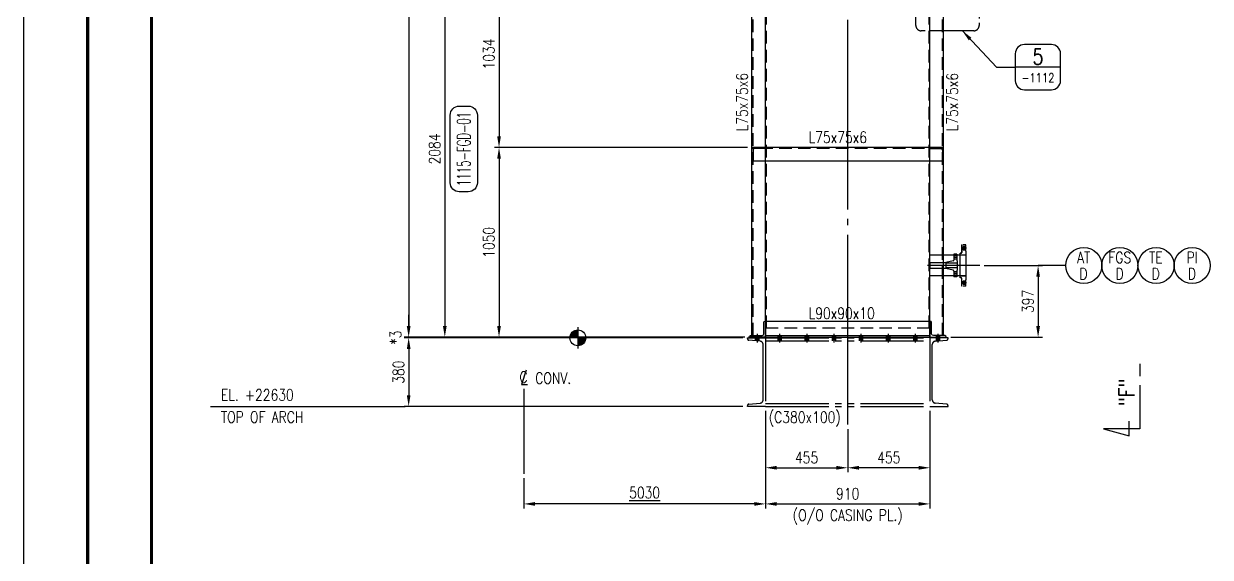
# Model space of a CAD drawing. Header units: millimetres. Extents: x 0 to 134087, y -49114 to 20834.
# Drawn here: x 113062 to 119628, y -41289 to -38337 of the extents above; entities that cross this region are included whole.
import ezdxf
from ezdxf.enums import TextEntityAlignment as Align

# ---------------------------------------------------------------- set-up
doc = ezdxf.new("R2010")
doc.units = ezdxf.units.MM
doc.header["$LTSCALE"] = 35
for name, pattern in [('JNK-CENTER', [34, 30, -1.5, 1, -1.5]), ('JNK-HIDDEN', [3, 2, -1]), ('JNK-PHANTOM', [15, 10, -1, 1, -1, 1, -1]), ('PH2', [15, 10, -1, 1, -1, 1, -1])]:
    doc.linetypes.add(name, pattern=pattern)
for name, color, linetype in [('CEN-R', 1, 'JNK-CENTER'), ('CON-C', 4, 'Continuous'), ('CON-G', 3, 'Continuous'), ('CON-Y', 2, 'Continuous'), ('det', 2, 'PH2'), ('Dim-W', 7, 'Continuous'), ('HID-Y', 2, 'JNK-HIDDEN'), ('PHA-M', 6, 'JNK-PHANTOM'), ('STL-OBJT', 7, 'Continuous'), ('TITLE', 7, 'Continuous'), ('TXT-Y', 2, 'Continuous'), ('TXTD-Y', 2, 'Continuous'), ('TXTN-G', 3, 'Continuous'), ('TXTT-C', 4, 'Continuous')]:
    doc.layers.add(name, color=color, linetype=linetype)
doc.styles.add('SIMPLEX', font='simplex.shx', dxfattribs={"width": 0.8})
doc.dimstyles.new('DIM25', dxfattribs={"dimscale": 25, "dimtxt": 2.5, "dimasz": 2.5, "dimexe": 1, "dimexo": 1, "dimgap": 1, "dimtad": 1, "dimdec": 1, "dimdsep": 46, "dimtxsty": 'SIMPLEX', "dimcen": 0, "dimclrt": 2, "dimazin": 2, "dimtfac": 1, "dimtdec": 1, "dimtix": 1, "dimtmove": 2, "dimatfit": 0, "dimfxl": 0.18, "dimtolj": 1, "dimtzin": 0, "dimarcsym": 0})

# ---------------------------------------------------------------- blocks, each defined once
blk = doc.blocks.new('TITLE')
at = {"color": 7}
blk.add_line((0, 0), (0, 594.85), dxfattribs=at)
at = {"color": 7, "const_width": 0.707}
for points in [[(28.29, 17.68), (28.29, 577.52)], [(14.15, 577.17), (14.15, 17.68)]]:
    blk.add_lwpolyline(points, dxfattribs=at)
blk = doc.blocks.new("4'' O2")
at = {"layer": 'CEN-R'}
blk.add_line((275.61, 0), (0, 0), dxfattribs=at)
at = {"layer": 'CON-Y'}
for p, q in [((167, -67.45), (167, 67.45)), ((171.5, 67.45), (167, 67.45)), ((176, 71.15), (176, 114.5)), ((176, 114.5), (176, 71.95)), ((200, -78.6), (200, 78.6)), ((200, -78.6), (200, 78.6)), ((200, 57.15), (0, 57.15)), ((200, 58.05), (167, 58.05)), ((200, -57.15), (0, -57.15)), ((200, -58.05), (167, -58.05)), ((171.5, -67.45), (167, -67.45)), ((176, -114.5), (176, -71.95)), ((200, -78.6), (198.4, -78.6)), ((198.4, -114.5), (198.4, -78.6))]:
    blk.add_line(p, q, dxfattribs=at)
for centre, start, end in [((171.5, 71.95), 270, 0), ((171.5, -71.95), 0, 90)]:
    blk.add_arc(centre, 4.5, start, end, dxfattribs=at)
at = {"layer": 'HID-Y', "ltscale": 0.2}
for p, q in [((203, 95.25), (173, 95.25)), ((198.4, 114.5), (176, 114.5)), ((198.4, 104.75), (176, 104.75)), ((198.4, 85.75), (176, 85.75)), ((198.4, 78.6), (198.4, 114.5)), ((200, 78.6), (198.4, 78.6)), ((203, -95.25), (173, -95.25)), ((198.4, -85.75), (176, -85.75)), ((198.4, -104.75), (176, -104.75)), ((198.4, -114.5), (176, -114.5))]:
    blk.add_line(p, q, dxfattribs=at)
for points in [[(198.4, 85.75), (198.4, 104.75), (176, 85.75), (176, 104.75)], [(198.4, -104.75), (198.4, -85.75), (176, -104.75), (176, -85.75)]]:
    blk.add_solid(points, dxfattribs=at)
blk = doc.blocks.new('N-FLG SIDE 1.00 300 WNRF')
at = {"layer": 'CEN-R'}
for p, q in [((-44.5, 2), (-44.5, -19.5)), ((0, 21.8), (0, -163.5)), ((44.5, 2), (44.5, -19.5))]:
    blk.add_line(p, q, dxfattribs=at)
at = {"layer": 'CON-Y'}
for p, q in [((-25.4, 0), (-25.4, -1.6)), ((-25.4, 0), (25.4, 0)), ((-13.3, 0), (-13.3, -61.9)), ((13.3, 0), (13.3, -61.9)), ((25.4, 0), (25.4, -1.6)), ((-62, -1.6), (-62, -17.5)), ((-62, -1.6), (-25.4, -1.6)), ((-62, -17.5), (-30.5, -17.5)), ((-54, -1.6), (-54, -17.5)), ((-34.9, -1.6), (-34.9, -17.5)), ((-26.1, -21), (-16.8, -61.9)), ((-16.8, -61.9), (16.8, -61.9)), ((26.1, -21), (16.8, -61.9)), ((25.4, -1.6), (62, -1.6)), ((30.5, -17.5), (62, -17.5)), ((35, -1.6), (35, -17.5)), ((54, -1.6), (54, -17.5)), ((62, -1.6), (62, -17.5)), ((-16.7, -150), (16.7, -150))]:
    blk.add_line(p, q, dxfattribs=at)
blk.add_lwpolyline([(-16.7, -150), (-16.7, -61.9), (16.7, -61.9), (16.7, -150)], dxfattribs=at)
for centre, start, end in [((-30.5, -22), 12.87675, 90), ((30.5, -22), 90, 167.12325)]:
    blk.add_arc(centre, 4.5, start, end, dxfattribs=at)
blk = doc.blocks.new('A$C3C2347C1')
at = {"layer": 'CON-G'}
blk.add_blockref('N-FLG SIDE 1.00 300 WNRF', (0, 150), dxfattribs=at)
blk = doc.blocks.new('*D3201')
at = {"layer": 'DEFPOINTS', "color": 0, "transparency": 16777216}
for p in [(117166.7, -40455), (118076.7, -40455), (118076.7, -40994.3)]:
    blk.add_point(p, dxfattribs=at)
at = {"layer": 'Dim-W', "color": 0, "lineweight": -2, "transparency": 16777216}
for p, q in [((117166.7, -40480), (117166.7, -41019.3)), ((118076.7, -40480), (118076.7, -41019.3)), ((117229.2, -40994.3), (118014.2, -40994.3))]:
    blk.add_line(p, q, dxfattribs=at)
at = {"layer": 'Dim-W', "color": 0, "transparency": 16777216}
for points in [[(117229.2, -40983.9), (117229.2, -41004.7), (117166.7, -40994.3)], [(118014.2, -40983.9), (118014.2, -41004.7), (118076.7, -40994.3)]]:
    blk.add_solid(points, dxfattribs=at)
at = {"layer": 'Dim-W', "color": 2, "transparency": 16777216, "char_height": 62.5, "attachment_point": 5, "style": 'SIMPLEX'}
for s, insert in [('\\A1;910', (117621.7, -40938)), ('\\A1;(O/O CASING PL.)', (117621.7, -41066.9))]:
    blk.add_mtext(s, dxfattribs=dict(at, insert=insert))
blk = doc.blocks.new('det-tag')
at = {"layer": 'CON-Y'}
blk.add_line((5, 0), (-5, 0), dxfattribs=at)
blk.add_lwpolyline([(-3, -5), (3, -5, 0.414214), (5, -3), (5, 3, 0.414214), (3, 5), (-3, 5, 0.414214), (-5, 3), (-5, -3, 0.414214)], format="xyb", close=True, dxfattribs=at)
at = {"layer": 'CON-G', "style": 'SIMPLEX', "width": 0.8}
blk.add_attdef('TAG', text='', height=3.5, dxfattribs=at).set_placement((0.02, 0.58), align=Align.CENTER)
at = {"layer": 'CON-Y', "style": 'SIMPLEX', "width": 0.8}
blk.add_attdef('-8888', text='', height=2, dxfattribs=at).set_placement((0, -3.34), align=Align.CENTER)
blk = doc.blocks.new('*D3126')
at = {"layer": 'DEFPOINTS', "color": 0, "transparency": 16777216}
for p in [(117166.7, -40455.2), (117621.7, -40555.2), (117621.7, -40794.3)]:
    blk.add_point(p, dxfattribs=at)
at = {"layer": 'Dim-W', "color": 0, "lineweight": -2, "transparency": 16777216}
for p, q in [((117166.7, -40480.2), (117166.7, -40819.3)), ((117621.7, -40580.2), (117621.7, -40819.3)), ((117229.2, -40794.3), (117559.2, -40794.3))]:
    blk.add_line(p, q, dxfattribs=at)
at = {"layer": 'Dim-W', "color": 0, "transparency": 16777216}
for points in [[(117229.2, -40783.9), (117229.2, -40804.7), (117166.7, -40794.3)], [(117559.2, -40783.9), (117559.2, -40804.7), (117621.7, -40794.3)]]:
    blk.add_solid(points, dxfattribs=at)
at = {"layer": 'Dim-W', "color": 2, "transparency": 16777216, "insert": (117394.2, -40738), "char_height": 62.5, "attachment_point": 5, "style": 'SIMPLEX', "bg_fill": 3, "box_fill_scale": 1.1, "bg_fill_color": 256, "bg_fill_true_color": 13158600, "bg_fill_transparency": 0}
blk.add_mtext('\\A1;455', dxfattribs=at)
blk = doc.blocks.new('*D3127')
at = {"layer": 'DEFPOINTS', "color": 0, "transparency": 16777216}
for p in [(118076.7, -40455.2), (117621.7, -40555.2), (117621.7, -40794.3)]:
    blk.add_point(p, dxfattribs=at)
at = {"layer": 'Dim-W', "color": 0, "lineweight": -2, "transparency": 16777216}
for p, q in [((118076.7, -40480.2), (118076.7, -40819.3)), ((117621.7, -40580.2), (117621.7, -40819.3)), ((118014.2, -40794.3), (117684.2, -40794.3))]:
    blk.add_line(p, q, dxfattribs=at)
at = {"layer": 'Dim-W', "color": 0, "transparency": 16777216}
for points in [[(117684.2, -40783.9), (117684.2, -40804.7), (117621.7, -40794.3)], [(118014.2, -40783.9), (118014.2, -40804.7), (118076.7, -40794.3)]]:
    blk.add_solid(points, dxfattribs=at)
at = {"layer": 'Dim-W', "color": 2, "transparency": 16777216, "insert": (117849.2, -40738), "char_height": 62.5, "attachment_point": 5, "style": 'SIMPLEX', "bg_fill": 3, "box_fill_scale": 1.1, "bg_fill_color": 256, "bg_fill_true_color": 13158600, "bg_fill_transparency": 0}
blk.add_mtext('\\A1;455', dxfattribs=at)
blk = doc.blocks.new('SECMARK2')
at = {"layer": 'TXTT-C'}
blk.add_line((0, 0), (-2.72, 0), dxfattribs=at)
blk.add_lwpolyline([(-4.67, 0), (-14.32, 0), (-14.32, 8.05), (-15.93, 2.38), (-12.63, 2.38)], dxfattribs=at)
at = {"layer": 'TXTT-C', "style": 'SIMPLEX', "width": 1.17}
blk.add_attdef('TAG', text='', height=3.5, dxfattribs=at).set_placement((-7.82, 1.36), align=Align.CENTER)
blk = doc.blocks.new('FS-MARK')
h = blk.add_hatch(color=256)
edge = h.paths.add_edge_path()
edge.add_arc((0, 0), 1.75, 90, 180)
edge.add_line((-1.75, 0), (0, 0))
edge.add_line((0, 0), (0, 1.75))
h = blk.add_hatch(color=256)
edge = h.paths.add_edge_path()
edge.add_line((0, 0), (0, -1.75))
edge.add_arc((0, 0), 1.75, 270, 360)
edge.add_line((1.75, 0), (0, 0))
for p, q in [((2.33, 0), (-2.33, 0)), ((0, 2.33), (0, -2.33))]:
    blk.add_line(p, q)
blk.add_circle((0, 0), 1.75)
at = {"layer": 'CON-Y', "style": 'SIMPLEX', "width": 0.8}
blk.add_attdef('F.S.', (3.19, 1), '', height=2.5, dxfattribs=at)
blk = doc.blocks.new('inst-tag')
at = {"layer": 'CON-Y'}
blk.add_circle((0, 0), 4, dxfattribs=at)
at = {"layer": 'CON-Y', "style": 'SIMPLEX', "width": 0.8}
for tag, p in [("Q'TY", (1.74, 3.92)), ('LOCATION', (1.74, -5.56))]:
    blk.add_attdef(tag, p, '', height=1.5, dxfattribs=at)
blk.add_attdef('TAG', text='', height=2.5, dxfattribs=at).set_placement((-0.02, 0.52), align=Align.CENTER)
blk.add_attdef('0000', text='', height=2.5, dxfattribs=at).set_placement((-0.06, -3.82), align=Align.BOTTOM_CENTER)
blk = doc.blocks.new('*D3132')
at = {"layer": 'DEFPOINTS', "color": 0, "transparency": 16777216}
for p in [(116181.7, -36158.2), (115192.4, -40072.2), (117076.7, -40072.2)]:
    blk.add_point(p, dxfattribs=at)
at = {"layer": 'Dim-W', "color": 0, "lineweight": -2, "transparency": 16777216}
for p, q in [((116156.7, -36158.2), (115167.4, -36158.2)), ((115192.4, -36220.7), (115192.4, -40009.7)), ((117051.7, -40072.2), (115167.4, -40072.2))]:
    blk.add_line(p, q, dxfattribs=at)
at = {"layer": 'Dim-W', "color": 0, "transparency": 16777216}
for points in [[(115182, -36220.7), (115202.8, -36220.7), (115192.4, -36158.2)], [(115182, -40009.7), (115202.8, -40009.7), (115192.4, -40072.2)]]:
    blk.add_solid(points, dxfattribs=at)
at = {"layer": 'Dim-W', "color": 2, "transparency": 16777216, "insert": (115136.2, -38117.7), "char_height": 62.5, "attachment_point": 5, "rotation": 90, "style": 'SIMPLEX', "bg_fill": 3, "box_fill_scale": 1.1, "bg_fill_color": 256, "bg_fill_true_color": 13158600, "bg_fill_transparency": 0}
blk.add_mtext('\\A1;3914', dxfattribs=at)
blk = doc.blocks.new('*D3133')
at = {"layer": 'DEFPOINTS', "color": 0, "transparency": 16777216}
for p in [(117066.7, -40075.2), (115192.4, -40455.2), (117066.7, -40455.2)]:
    blk.add_point(p, dxfattribs=at)
at = {"layer": 'Dim-W', "color": 0, "lineweight": -2, "transparency": 16777216}
for p, q in [((117041.7, -40075.2), (115167.4, -40075.2)), ((115192.4, -40137.7), (115192.4, -40392.7)), ((117041.7, -40455.2), (115167.4, -40455.2))]:
    blk.add_line(p, q, dxfattribs=at)
at = {"layer": 'Dim-W', "color": 0, "transparency": 16777216}
for points in [[(115182, -40137.7), (115202.8, -40137.7), (115192.4, -40075.2)], [(115182, -40392.7), (115202.8, -40392.7), (115192.4, -40455.2)]]:
    blk.add_solid(points, dxfattribs=at)
at = {"layer": 'Dim-W', "color": 2, "transparency": 16777216, "insert": (115136.2, -40265.2), "char_height": 62.5, "attachment_point": 5, "rotation": 90, "style": 'SIMPLEX', "bg_fill": 3, "box_fill_scale": 1.1, "bg_fill_color": 256, "bg_fill_true_color": 13158600, "bg_fill_transparency": 0}
blk.add_mtext('\\A1;380', dxfattribs=at)
blk = doc.blocks.new('DUCT-TAG')
at = {"layer": 'CON-G'}
blk.add_lwpolyline([(-9.49, -1), (-9.49, 1, -0.414214), (-7.49, 3), (7.49, 3, -0.414214), (9.49, 1), (9.49, -1, -0.414214), (7.49, -3), (-7.49, -3, -0.414214)], format="xyb", close=True, dxfattribs=at)
at = {"layer": 'CON-G', "style": 'SIMPLEX', "width": 1.246304}
blk.add_attdef('NAME', text='', height=3, dxfattribs=at).set_placement((-8.19, -1.5), (8.19, -1.5), align=Align.FIT)
at = {"layer": 'CON-Y', "style": 'SIMPLEX'}
blk.add_attdef('ELEVATION', text='', height=2, dxfattribs=at).set_placement((0, -6.02), align=Align.CENTER)
blk = doc.blocks.new('*D3134')
at = {"layer": 'DEFPOINTS', "color": 0, "transparency": 16777216}
for p in [(118352.3, -39675.2), (118166.7, -40072.2), (118675.2, -40072.2)]:
    blk.add_point(p, dxfattribs=at)
at = {"layer": 'Dim-W', "color": 0, "lineweight": -2, "transparency": 16777216}
for p, q in [((118377.3, -39675.2), (118700.2, -39675.2)), ((118675.2, -39737.7), (118675.2, -40009.7)), ((118191.7, -40072.2), (118700.2, -40072.2))]:
    blk.add_line(p, q, dxfattribs=at)
at = {"layer": 'Dim-W', "color": 0, "transparency": 16777216}
for points in [[(118664.8, -39737.7), (118685.6, -39737.7), (118675.2, -39675.2)], [(118664.8, -40009.7), (118685.6, -40009.7), (118675.2, -40072.2)]]:
    blk.add_solid(points, dxfattribs=at)
at = {"layer": 'Dim-W', "color": 2, "transparency": 16777216, "insert": (118619, -39873.7), "char_height": 62.5, "attachment_point": 5, "rotation": 90, "style": 'SIMPLEX', "bg_fill": 3, "box_fill_scale": 1.1, "bg_fill_color": 256, "bg_fill_true_color": 13158600, "bg_fill_transparency": 0}
blk.add_mtext('\\A1;397', dxfattribs=at)
blk = doc.blocks.new('*D3135')
at = {"layer": 'DEFPOINTS', "color": 0, "transparency": 16777216}
for p in [(115192.4, -40072.2), (115192.4, -40075.2), (115192.4, -40075.2)]:
    blk.add_point(p, dxfattribs=at)
at = {"layer": 'Dim-W', "color": 0, "lineweight": -2, "transparency": 16777216}
for p, q in [((115192.4, -40009.7), (115192.4, -39947.2)), ((115192.4, -40072.2), (115192.4, -40075.2)), ((115192.4, -40137.7), (115192.4, -40200.2))]:
    blk.add_line(p, q, dxfattribs=at)
at = {"layer": 'Dim-W', "color": 2, "transparency": 16777216, "insert": (115120.3, -40073.7), "char_height": 62.5, "attachment_point": 5, "rotation": 90, "style": 'SIMPLEX', "bg_fill": 3, "box_fill_scale": 1.1, "bg_fill_color": 256, "bg_fill_true_color": 13158600, "bg_fill_transparency": 0}
blk.add_mtext('\\A1;*3', dxfattribs=at)
at = {"layer": 'Dim-W', "color": 0, "transparency": 16777216}
for points in [[(115182, -40009.7), (115202.8, -40009.7), (115192.4, -40072.2)], [(115182, -40137.7), (115202.8, -40137.7), (115192.4, -40075.2)]]:
    blk.add_solid(points, dxfattribs=at)
blk = doc.blocks.new('*D3145')
at = {"layer": 'DEFPOINTS', "color": 0, "transparency": 16777216}
for p in [(117091.7, -37988.2), (115392.4, -40072.2), (117076.7, -40072.2)]:
    blk.add_point(p, dxfattribs=at)
at = {"layer": 'Dim-W', "color": 0, "lineweight": -2, "transparency": 16777216}
for p, q in [((117066.7, -37988.2), (115367.4, -37988.2)), ((115392.4, -38050.7), (115392.4, -40009.7)), ((117051.7, -40072.2), (115367.4, -40072.2))]:
    blk.add_line(p, q, dxfattribs=at)
at = {"layer": 'Dim-W', "color": 0, "transparency": 16777216}
for points in [[(115382, -38050.7), (115402.8, -38050.7), (115392.4, -37988.2)], [(115382, -40009.7), (115402.8, -40009.7), (115392.4, -40072.2)]]:
    blk.add_solid(points, dxfattribs=at)
at = {"layer": 'Dim-W', "color": 2, "transparency": 16777216, "insert": (115336.2, -39030.2), "char_height": 62.5, "attachment_point": 5, "rotation": 90, "style": 'SIMPLEX', "bg_fill": 3, "box_fill_scale": 1.1, "bg_fill_color": 256, "bg_fill_true_color": 13158600, "bg_fill_transparency": 0}
blk.add_mtext('\\A1;2084', dxfattribs=at)
blk = doc.blocks.new('*D3146')
at = {"layer": 'DEFPOINTS', "color": 0, "transparency": 16777216}
for p in [(117091.7, -37988.2), (115692.4, -39022.2), (117091.7, -39022.2)]:
    blk.add_point(p, dxfattribs=at)
at = {"layer": 'Dim-W', "color": 0, "lineweight": -2, "transparency": 16777216}
for p, q in [((117066.7, -37988.2), (115667.4, -37988.2)), ((115692.4, -38050.7), (115692.4, -38959.7)), ((117066.7, -39022.2), (115667.4, -39022.2))]:
    blk.add_line(p, q, dxfattribs=at)
at = {"layer": 'Dim-W', "color": 0, "transparency": 16777216}
for points in [[(115682, -38050.7), (115702.8, -38050.7), (115692.4, -37988.2)], [(115682, -38959.7), (115702.8, -38959.7), (115692.4, -39022.2)]]:
    blk.add_solid(points, dxfattribs=at)
at = {"layer": 'Dim-W', "color": 2, "transparency": 16777216, "insert": (115636.2, -38505.2), "char_height": 62.5, "attachment_point": 5, "rotation": 90, "style": 'SIMPLEX', "bg_fill": 3, "box_fill_scale": 1.1, "bg_fill_color": 256, "bg_fill_true_color": 13158600, "bg_fill_transparency": 0}
blk.add_mtext('\\A1;1034', dxfattribs=at)
blk = doc.blocks.new('*D3149')
at = {"layer": 'DEFPOINTS', "color": 0, "transparency": 16777216}
for p in [(117091.7, -39022.2), (115692.4, -40072.2), (117076.7, -40072.2)]:
    blk.add_point(p, dxfattribs=at)
at = {"layer": 'Dim-W', "color": 0, "lineweight": -2, "transparency": 16777216}
for p, q in [((117066.7, -39022.2), (115667.4, -39022.2)), ((115692.4, -39084.7), (115692.4, -40009.7)), ((117051.7, -40072.2), (115667.4, -40072.2))]:
    blk.add_line(p, q, dxfattribs=at)
at = {"layer": 'Dim-W', "color": 0, "transparency": 16777216}
for points in [[(115682, -39084.7), (115702.8, -39084.7), (115692.4, -39022.2)], [(115682, -40009.7), (115702.8, -40009.7), (115692.4, -40072.2)]]:
    blk.add_solid(points, dxfattribs=at)
at = {"layer": 'Dim-W', "color": 2, "transparency": 16777216, "insert": (115636.2, -39547.2), "char_height": 62.5, "attachment_point": 5, "rotation": 90, "style": 'SIMPLEX', "bg_fill": 3, "box_fill_scale": 1.1, "bg_fill_color": 256, "bg_fill_true_color": 13158600, "bg_fill_transparency": 0}
blk.add_mtext('\\A1;1050', dxfattribs=at)
blk = doc.blocks.new('cl-mark')
at = {"layer": 'CON-Y'}
blk.add_lwpolyline([(0.51, 1.61), (-0.51, -1.62), (0.79, -1.62)], dxfattribs=at)
at = {"layer": 'CON-Y', "style": 'SIMPLEX', "width": 0.8}
blk.add_text('C', height=2.5, dxfattribs=at).set_placement((-0.05, 0.02), align=Align.MIDDLE)
blk = doc.blocks.new('*D3153')
at = {"layer": 'DEFPOINTS', "color": 0, "transparency": 16777216}
for p in [(117166.7, -40455.2), (115829.3, -40827.2), (115829.3, -40994.3)]:
    blk.add_point(p, dxfattribs=at)
at = {"layer": 'Dim-W', "color": 0, "lineweight": -2, "transparency": 16777216}
for p, q in [((117166.7, -40480.2), (117166.7, -41019.3)), ((115829.3, -40852.2), (115829.3, -41019.3)), ((117104.2, -40994.3), (115891.8, -40994.3))]:
    blk.add_line(p, q, dxfattribs=at)
at = {"layer": 'Dim-W', "color": 0, "transparency": 16777216}
for points in [[(115891.8, -40983.9), (115891.8, -41004.7), (115829.3, -40994.3)], [(117104.2, -40983.9), (117104.2, -41004.7), (117166.7, -40994.3)]]:
    blk.add_solid(points, dxfattribs=at)
at = {"layer": 'Dim-W', "color": 2, "transparency": 16777216, "insert": (116498, -40931.8), "char_height": 62.5, "attachment_point": 5, "style": 'SIMPLEX', "bg_fill": 3, "box_fill_scale": 1.1, "bg_fill_color": 256, "bg_fill_true_color": 13158600, "bg_fill_transparency": 0}
blk.add_mtext('\\A1;{\\L5030}', dxfattribs=at)

msp = doc.modelspace()

# ---------------------------------------------------------------- hatches: boundary and pattern name
at = {"layer": 'Dim-W'}
h = msp.add_hatch(color=256, dxfattribs=at)
h.paths.add_polyline_path([(117121.6578, -40063.2481), (117112.1578, -40063.2481), (117112.1578, -40072.2481), (117121.6578, -40072.2481)])
h.paths.add_polyline_path([(117131.1578, -40063.2481), (117121.6578, -40063.2481), (117121.6578, -40072.2481), (117131.1578, -40072.2481)])
h.paths.add_polyline_path([(117121.6578, -40075.2481), (117112.1578, -40075.2481), (117112.1578, -40091.9231), (117121.6578, -40092.7543)])
h.paths.add_polyline_path([(117131.1578, -40075.2481), (117121.6578, -40075.2481), (117121.6578, -40092.7543), (117131.1578, -40093.5854)])
h = msp.add_hatch(color=256, dxfattribs=at)
h.paths.add_polyline_path([(117246.6578, -40063.2481), (117237.1578, -40063.2481), (117237.1578, -40072.2481), (117246.6578, -40072.2481)])
h.paths.add_polyline_path([(117256.1578, -40063.2481), (117246.6578, -40063.2481), (117246.6578, -40072.2481), (117256.1578, -40072.2481)])
h.paths.add_polyline_path([(117246.6578, -40075.2481), (117237.1578, -40075.2481), (117237.1578, -40091.7481), (117246.6578, -40091.7481)])
h.paths.add_polyline_path([(117256.1578, -40075.2481), (117246.6578, -40075.2481), (117246.6578, -40091.7481), (117256.1578, -40091.7481)])
h = msp.add_hatch(color=256, dxfattribs=at)
h.paths.add_polyline_path([(117396.6578, -40063.2481), (117387.1578, -40063.2481), (117387.1578, -40072.2481), (117396.6578, -40072.2481)])
h.paths.add_polyline_path([(117406.1578, -40063.2481), (117396.6578, -40063.2481), (117396.6578, -40072.2481), (117406.1578, -40072.2481)])
h.paths.add_polyline_path([(117396.6578, -40075.2481), (117387.1578, -40075.2481), (117387.1578, -40091.7481), (117396.6578, -40091.7481)])
h.paths.add_polyline_path([(117406.1578, -40075.2481), (117396.6578, -40075.2481), (117396.6578, -40091.7481), (117406.1578, -40091.7481)])
h = msp.add_hatch(color=256, dxfattribs=at)
h.paths.add_polyline_path([(117546.6578, -40063.2481), (117537.1578, -40063.2481), (117537.1578, -40072.2481), (117546.6578, -40072.2481)])
h.paths.add_polyline_path([(117556.1578, -40063.2481), (117546.6578, -40063.2481), (117546.6578, -40072.2481), (117556.1578, -40072.2481)])
h.paths.add_polyline_path([(117546.6578, -40075.2481), (117537.1578, -40075.2481), (117537.1578, -40091.7481), (117546.6578, -40091.7481)])
h.paths.add_polyline_path([(117556.1578, -40075.2481), (117546.6578, -40075.2481), (117546.6578, -40091.7481), (117556.1578, -40091.7481)])
h = msp.add_hatch(color=256, dxfattribs=at)
h.paths.add_polyline_path([(117696.6578, -40063.2481), (117687.1578, -40063.2481), (117687.1578, -40072.2481), (117696.6578, -40072.2481)])
h.paths.add_polyline_path([(117706.1578, -40063.2481), (117696.6578, -40063.2481), (117696.6578, -40072.2481), (117706.1578, -40072.2481)])
h.paths.add_polyline_path([(117696.6578, -40075.2481), (117687.1578, -40075.2481), (117687.1578, -40091.7481), (117696.6578, -40091.7481)])
h.paths.add_polyline_path([(117706.1578, -40075.2481), (117696.6578, -40075.2481), (117696.6578, -40091.7481), (117706.1578, -40091.7481)])
h = msp.add_hatch(color=256, dxfattribs=at)
h.paths.add_polyline_path([(117846.6578, -40063.2481), (117837.1578, -40063.2481), (117837.1578, -40072.2481), (117846.6578, -40072.2481)])
h.paths.add_polyline_path([(117856.1578, -40063.2481), (117846.6578, -40063.2481), (117846.6578, -40072.2481), (117856.1578, -40072.2481)])
h.paths.add_polyline_path([(117846.6578, -40075.2481), (117837.1578, -40075.2481), (117837.1578, -40091.7481), (117846.6578, -40091.7481)])
h.paths.add_polyline_path([(117856.1578, -40075.2481), (117846.6578, -40075.2481), (117846.6578, -40091.7481), (117856.1578, -40091.7481)])
h = msp.add_hatch(color=256, dxfattribs=at)
h.paths.add_polyline_path([(117996.6578, -40063.2481), (117987.1578, -40063.2481), (117987.1578, -40072.2481), (117996.6578, -40072.2481)])
h.paths.add_polyline_path([(118006.1578, -40063.2481), (117996.6578, -40063.2481), (117996.6578, -40072.2481), (118006.1578, -40072.2481)])
h.paths.add_polyline_path([(117996.6578, -40075.2481), (117987.1578, -40075.2481), (117987.1578, -40091.7481), (117996.6578, -40091.7481)])
h.paths.add_polyline_path([(118006.1578, -40075.2481), (117996.6578, -40075.2481), (117996.6578, -40091.7481), (118006.1578, -40091.7481)])
h = msp.add_hatch(color=256, dxfattribs=at)
h.paths.add_polyline_path([(118121.6578, -40063.2481), (118131.1578, -40063.2481), (118131.1578, -40072.2481), (118121.6578, -40072.2481)])
h.paths.add_polyline_path([(118112.1578, -40063.2481), (118121.6578, -40063.2481), (118121.6578, -40072.2481), (118112.1578, -40072.2481)])
h.paths.add_polyline_path([(118121.6578, -40075.2481), (118131.1578, -40075.2481), (118131.1578, -40091.9231), (118121.6578, -40092.7543)])
h.paths.add_polyline_path([(118112.1578, -40075.2481), (118121.6578, -40075.2481), (118121.6578, -40092.7543), (118112.1578, -40093.5854)])

# ---------------------------------------------------------------- linework, layer by layer
at = {"layer": 'CEN-R'}
for p, q in [((117621.6578, -40555.2481), (117621.6578, -35899.2481)), ((117121.6578, -40101.2481), (117121.6578, -40053.2481)), ((117246.6578, -40101.7481), (117246.6578, -40053.2481)), ((117396.6578, -40101.7481), (117396.6578, -40053.2481)), ((117546.6578, -40101.7481), (117546.6578, -40053.2481)), ((117696.6578, -40101.7481), (117696.6578, -40053.2481)), ((117846.6578, -40101.7481), (117846.6578, -40053.2481)), ((117996.6578, -40101.7481), (117996.6578, -40053.2481)), ((118121.6578, -40101.2481), (118121.6578, -40053.2481))]:
    msp.add_line(p, q, dxfattribs=at)
at = {"layer": 'CON-G'}
for p, q in [((117166.6578, -39022.2481), (117166.6578, -38023.2481)), ((118076.6578, -39022.2481), (118076.6578, -38023.2481)), ((117091.6578, -40063.2481), (117091.6578, -38268.2481)), ((118151.6578, -40063.2481), (118151.6578, -38268.2481)), ((117166.6578, -40072.2481), (117166.6578, -39097.2481)), ((118076.6578, -40072.2481), (118076.6578, -39097.2481)), ((117166.6578, -39982.2481), (118076.6578, -39982.2481)), ((117166.6578, -40063.2481), (118076.6578, -40063.2481)), ((117166.6578, -40072.2481), (118076.6578, -40072.2481))]:
    msp.add_line(p, q, dxfattribs=at)
for points in [[(117166.6578, -40072.2481), (117076.6578, -40072.2481), (117076.6578, -40070.2481, -0.414213562), (117083.6578, -40063.2481), (117147.6578, -40063.2481, 0.414213562), (117157.6578, -40053.2481), (117157.6578, -39989.2481, -0.414213562), (117164.6578, -39982.2481), (117166.6578, -39982.2481)], [(118076.6578, -40072.2481), (118166.6578, -40072.2481), (118166.6578, -40070.2481, 0.414213562), (118159.6578, -40063.2481), (118095.6578, -40063.2481, -0.414213562), (118085.6578, -40053.2481), (118085.6578, -39989.2481, 0.414213562), (118078.6578, -39982.2481), (118076.6578, -39982.2481)]]:
    msp.add_lwpolyline(points, format="xyb", close=True, dxfattribs=at)
at = {"layer": 'det', "ltscale": 0.7}
msp.add_lwpolyline([(118028.7918, -37984.6802), (118319.2323, -37984.6802, -0.414213562), (118349.2323, -38014.6802), (118349.2323, -38346.5591, -0.414213562), (118319.2323, -38376.5591), (118028.7918, -38376.5591, -0.414213562), (117998.7918, -38346.5591), (117998.7918, -38014.6802, -0.414213562)], format="xyb", close=True, dxfattribs=at)
at = {"layer": 'Dim-W'}
msp.add_line((118827.764, -39675.2481), (118675.2332, -39675.2481), dxfattribs=at)
at = {"layer": 'HID-Y'}
for p, q in [((117097.6578, -40063.2481), (117097.6578, -37997.2481)), ((118145.6578, -40063.2481), (118145.6578, -37997.2481)), ((117171.6578, -40022.2481), (117171.6578, -38023.2481)), ((118071.6578, -40022.2481), (118071.6578, -38023.2481)), ((117166.6578, -39097.2481), (117166.6578, -39022.2481)), ((118076.6578, -39097.2481), (118076.6578, -39022.2481)), ((118076.6578, -40022.2481), (117166.6578, -40022.2481)), ((117112.1578, -40072.2481), (117112.1578, -40063.2481)), ((117112.1578, -40091.9231), (117112.1578, -40075.2481)), ((117131.1578, -40072.2481), (117131.1578, -40063.2481)), ((117131.1578, -40093.5854), (117131.1578, -40075.2481)), ((117237.1578, -40072.2481), (117237.1578, -40063.2481)), ((117237.1578, -40091.7481), (117237.1578, -40075.2481)), ((117256.1578, -40072.2481), (117256.1578, -40063.2481)), ((117256.1578, -40091.7481), (117256.1578, -40075.2481)), ((117387.1578, -40072.2481), (117387.1578, -40063.2481)), ((117387.1578, -40091.7481), (117387.1578, -40075.2481)), ((117406.1578, -40072.2481), (117406.1578, -40063.2481)), ((117406.1578, -40091.7481), (117406.1578, -40075.2481)), ((117537.1578, -40072.2481), (117537.1578, -40063.2481)), ((117537.1578, -40091.7481), (117537.1578, -40075.2481)), ((117556.1578, -40072.2481), (117556.1578, -40063.2481)), ((117556.1578, -40091.7481), (117556.1578, -40075.2481)), ((117687.1578, -40072.2481), (117687.1578, -40063.2481)), ((117687.1578, -40091.7481), (117687.1578, -40075.2481)), ((117706.1578, -40072.2481), (117706.1578, -40063.2481)), ((117706.1578, -40091.7481), (117706.1578, -40075.2481)), ((117837.1578, -40072.2481), (117837.1578, -40063.2481)), ((117837.1578, -40091.7481), (117837.1578, -40075.2481)), ((117856.1578, -40072.2481), (117856.1578, -40063.2481)), ((117856.1578, -40091.7481), (117856.1578, -40075.2481)), ((117987.1578, -40072.2481), (117987.1578, -40063.2481)), ((117987.1578, -40091.7481), (117987.1578, -40075.2481)), ((118006.1578, -40072.2481), (118006.1578, -40063.2481)), ((118006.1578, -40091.7481), (118006.1578, -40075.2481)), ((118112.1578, -40072.2481), (118112.1578, -40063.2481)), ((118112.1578, -40093.5854), (118112.1578, -40075.2481)), ((118131.1578, -40072.2481), (118131.1578, -40063.2481)), ((118131.1578, -40091.9231), (118131.1578, -40075.2481))]:
    msp.add_line(p, q, dxfattribs=at)
msp.add_lwpolyline([(118151.6578, -39022.2481), (118076.6578, -39022.2481), (118076.6578, -39024.2481, 0.414213562), (118080.6578, -39028.2481), (118137.1578, -39028.2481, -0.414213562), (118145.6578, -39036.7481), (118145.6578, -39093.2481, 0.414213562), (118149.6578, -39097.2481), (118151.6578, -39097.2481)], format="xyb", close=True, dxfattribs=at)
at = {"layer": 'PHA-M'}
for p, q in [((117166.6578, -40075.2481), (118076.6578, -40075.2481)), ((117166.6578, -40091.7481), (118076.6578, -40091.7481)), ((117166.6578, -40438.7481), (118076.6578, -40438.7481)), ((117166.6578, -40455.2481), (118076.6578, -40455.2481))]:
    msp.add_line(p, q, dxfattribs=at)
for points in [[(117166.6578, -40075.2481), (117166.6578, -40455.2481), (117066.6578, -40455.2481), (117066.6578, -40450.8009, -0.388878732), (117074.8733, -40441.8351), (117137.2266, -40436.3799, 0.388878732), (117153.6578, -40418.4484), (117153.6578, -40112.0479, 0.388878732), (117137.2266, -40094.1164), (117074.8733, -40088.6612, -0.388878732), (117066.6578, -40079.6954), (117066.6578, -40075.2481)], [(118076.6578, -40075.2481), (118076.6578, -40455.2481), (118176.6578, -40455.2481), (118176.6578, -40450.8009, 0.388878732), (118168.4422, -40441.8351), (118106.0889, -40436.3799, -0.388878732), (118089.6578, -40418.4484), (118089.6578, -40112.0479, -0.388878732), (118106.0889, -40094.1164), (118168.4422, -40088.6612, 0.388878732), (118176.6578, -40079.6954), (118176.6578, -40075.2481)]]:
    msp.add_lwpolyline(points, format="xyb", close=True, dxfattribs=at)
at = {"layer": 'STL-OBJT'}
msp.add_line((114096.7202, -40455.2481), (115172.4018, -40455.2481), dxfattribs=at)

# ---------------------------------------------------------------- block references
at = {"linetype": 'ByBlock', "xscale": 24.99999999749996, "yscale": 24.99999999749996, "zscale": 24.99999999749996}
msp.add_blockref('TITLE', (113062.4846, -48879.4503), dxfattribs=at)
at = {"layer": 'CON-G', "xscale": 25, "yscale": 25, "zscale": 25}
for p, values in [((118927.764, -39675.2481), {'TAG': 'AT', '0000': ' D '}), ((119127.764, -39675.2481), {'TAG': 'FGS', '0000': ' D '}), ((119327.764, -39675.2481), {'TAG': 'TE', '0000': ' D '}), ((119527.764, -39675.2481), {'TAG': 'PI', '0000': ' D '})]:
    msp.add_blockref('inst-tag', p, dxfattribs=at).add_auto_attribs(values)
at = {"layer": 'det', "ltscale": 0.7}
ref = msp.add_blockref('det-tag', (118674.1449, -38578.109), dxfattribs=dict(at, xscale=25, yscale=25, zscale=25))
ref.add_attrib('TAG', '5', dxfattribs={"layer": 'TXTN-G', "height": 87.5, "style": 'SIMPLEX', "width": 0.8}).set_placement((118674.7282, -38563.609), align=Align.CENTER)
ref.add_attrib('-8888', '-1112', dxfattribs={"layer": 'TXTD-Y', "height": 50, "style": 'SIMPLEX', "width": 0.8}).set_placement((118674.1449, -38661.609), align=Align.CENTER)
at = {"layer": 'Dim-W', "rotation": 270}
msp.add_blockref('A$C3C2347C1', (118076.6578, -39675.2481), dxfattribs=at)
at = {"layer": 'Dim-W'}
ref = msp.add_blockref('SECMARK2', (119238.6544, -40220.1142), dxfattribs=dict(at, xscale=25, yscale=25, zscale=25, rotation=90.00000000000001))
ref.add_attrib('TAG', '"F"', (119209.1544, -40452.014), dxfattribs={"layer": 'CON-C', "height": 87.5, "rotation": 90, "style": 'SIMPLEX', "width": 0.8})
at = {"layer": 'STL-OBJT', "xscale": 25, "yscale": 25, "zscale": 25}
msp.add_blockref('FS-MARK', (116128.7051, -40075.2481), dxfattribs=at)
at = {"layer": 'TITLE'}
msp.add_blockref("4'' O2", (118076.6578, -39675.2481), dxfattribs=at)

# ---------------------------------------------------------------- texts
at = {"layer": 'CON-Y', "style": 'SIMPLEX', "width": 0.8}
for p in [(117068.5629, -38933.0548), (118231.5929, -38933.0548)]:
    msp.add_text('L75x75x6', height=62.5, rotation=90, dxfattribs=at).set_placement(p)
for s, p in [('L75x75x6', (117404.8298, -38997.0304)), ('L90x90x10', (117405.4551, -39970.8676)), ('EL. +22630', (114153.6976, -40422.5964)), ('TOP OF ARCH', (114153.5752, -40544.9194)), ('(C380x100)', (117184.7288, -40545.6211))]:
    msp.add_text(s, height=62.5, dxfattribs=at).set_placement(p)

# ---------------------------------------------------------------- dimensions: what is measured, and where the dimension line sits
at = {"layer": 'Dim-W'}
dim = msp.add_linear_dim(base=(118076.6578, -40994.2964), p1=(117166.6578, -40455.0101), p2=(118076.6578, -40455.0101), text='<>\\X(O/O CASING PL.)', dimstyle='DIM25', dxfattribs=at)
dim.commit()
dim.dimension.update_dxf_attribs({"geometry": '*D3201', "text_midpoint": (117621.6578, -40994.2964)})

# ---------------------------------------------------------------- leaders
at = {"layer": 'STL-OBJT'}
msp.add_leader([(118255.9285, -38376.5591), (118445.8545, -38578.109), (118549.1449, -38578.109)], dimstyle='DIM25', dxfattribs=at)

# ---------------------------------------------------------------- next in the draw order: dimensions: what is measured, and where the dimension line sits
at = {"layer": 'Dim-W'}
dim = msp.add_linear_dim(base=(115192.4019, -40072.2481), p1=(116181.6578, -36158.2481), p2=(117076.6578, -40072.2481), angle=90, dimstyle='DIM25', override={"dimdec": 0, "dimadec": 1, "dimazin": 3, "dimtdec": 0, "dimtix": 0, "dimtmove": 0, "dimtfill": 1}, dxfattribs=at)
dim.commit()
dim.dimension.update_dxf_attribs({"geometry": '*D3132', "text_midpoint": (115192.4019, -38117.7481), "dimtype": 160})
dim = msp.add_linear_dim(base=(118675.2332, -40072.2481), p1=(118352.2683, -39675.2481), p2=(118166.6578, -40072.2481), angle=90, dimstyle='DIM25', override={"dimdec": 0, "dimtdec": 0, "dimtix": 0, "dimatfit": 2, "dimtfill": 1}, dxfattribs=at)
dim.commit()
dim.dimension.update_dxf_attribs({"geometry": '*D3134', "text_midpoint": (118618.9832, -39873.7481)})
dim = msp.add_linear_dim(base=(117621.6578, -40794.2964), p1=(117166.6578, -40455.2481), p2=(117621.6578, -40555.2481), dimstyle='DIM25', override={"dimdec": 0, "dimtdec": 0, "dimtix": 0, "dimatfit": 2, "dimtfill": 1}, dxfattribs=at)
dim.commit()
dim.dimension.update_dxf_attribs({"geometry": '*D3126', "text_midpoint": (117394.1578, -40738.0464)})

# ---------------------------------------------------------------- next in the draw order: linework, layer by layer
at = {"layer": 'CON-G'}
for p, q in [((118151.6578, -39022.2481), (117091.6578, -39022.2481)), ((118151.6578, -39097.2481), (117091.6578, -39097.2481))]:
    msp.add_line(p, q, dxfattribs=at)
at = {"layer": 'HID-Y'}
msp.add_line((118151.6578, -39028.2481), (117091.6578, -39028.2481), dxfattribs=at)
msp.add_lwpolyline([(117091.6578, -39022.2481), (117166.6578, -39022.2481), (117166.6578, -39024.2481, -0.414213562), (117162.6578, -39028.2481), (117106.1578, -39028.2481, 0.414213562), (117097.6578, -39036.7481), (117097.6578, -39093.2481, -0.414213562), (117093.6578, -39097.2481), (117091.6578, -39097.2481)], format="xyb", close=True, dxfattribs=at)

# ---------------------------------------------------------------- next in the draw order: block references
at = {"layer": 'STL-OBJT'}
ref = msp.add_blockref('DUCT-TAG', (115497.4019, -39030.2481), dxfattribs=dict(at, xscale=25, yscale=25, zscale=25, rotation=90))
ref.add_attrib('NAME', '1115-FGD-01', dxfattribs={"layer": 'CON-G', "height": 75, "rotation": 90, "style": 'SIMPLEX', "width": 0.559317}).set_placement((115534.9019, -39234.9981), (115534.9019, -38825.4981), align=Align.FIT)

# ---------------------------------------------------------------- next in the draw order: dimensions: what is measured, and where the dimension line sits
at = {"layer": 'Dim-W'}
for base, p1, p2, angle, override, picture, middle in [((115192.4019, -40455.2481), (117066.6578, -40075.2481), (117066.6578, -40455.2481), 90, {"dimdec": 0, "dimadec": 1, "dimazin": 3, "dimtdec": 0, "dimtix": 0, "dimtfill": 1}, '*D3133', (115136.1519, -40265.2481)), ((117621.6578, -40794.2964), (118076.6578, -40455.2481), (117621.6578, -40555.2481), 180, {"dimdec": 0, "dimtdec": 0, "dimtix": 0, "dimatfit": 2, "dimtfill": 1}, '*D3127', (117849.1578, -40738.0464))]:
    dim = msp.add_linear_dim(base=base, p1=p1, p2=p2, angle=angle, dimstyle='DIM25', override=override, dxfattribs=at)
    dim.commit()
    dim.dimension.update_dxf_attribs({"geometry": picture, "text_midpoint": middle})

# ---------------------------------------------------------------- next in the draw order: linework, layer by layer
at = {"layer": 'CEN-R', "ltscale": 0.5}
msp.add_line((115829.2571, -40358.1682), (115829.2571, -40827.1568), dxfattribs=at)

# ---------------------------------------------------------------- next in the draw order: block references
at = {"layer": 'TXT-Y'}
ref = msp.add_blockref('cl-mark', (115829.2571, -40293.7745), dxfattribs=dict(at, xscale=25, yscale=25, zscale=25))
ref.add_attrib('EQUIP-NAME', 'CONV.', (115892.791, -40330.0676), dxfattribs={"layer": '0', "height": 62.5, "style": 'SIMPLEX', "width": 0.8})

# ---------------------------------------------------------------- next in the draw order: dimensions: what is measured, and where the dimension line sits
at = {"layer": 'Dim-W'}
dim = msp.add_linear_dim(base=(115392.4019, -40072.2481), p1=(117091.6578, -37988.2481), p2=(117076.6578, -40072.2481), angle=90, dimstyle='DIM25', override={"dimdec": 0, "dimtdec": 0, "dimtix": 0, "dimatfit": 2, "dimtfill": 1}, dxfattribs=at)
dim.commit()
dim.dimension.update_dxf_attribs({"geometry": '*D3145', "text_midpoint": (115336.1519, -39030.2481)})
dim = msp.add_linear_dim(base=(115192.4019, -40075.2481), p1=(115192.4019, -40072.2481), p2=(115192.4019, -40075.2481), angle=90, text='*<>', dimstyle='DIM25', override={"dimdec": 0, "dimtdec": 0, "dimtix": 0, "dimatfit": 2, "dimtfill": 1}, dxfattribs=at)
dim.commit()
dim.dimension.update_dxf_attribs({"geometry": '*D3135', "text_midpoint": (115120.2809, -40073.7481), "dimtype": 160})

# ---------------------------------------------------------------- next in the draw order: dimensions: what is measured, and where the dimension line sits
dim = msp.add_linear_dim(base=(115692.4019, -39022.2481), p1=(117091.6578, -37988.2481), p2=(117091.6578, -39022.2481), angle=90, dimstyle='DIM25', override={"dimdec": 0, "dimtdec": 0, "dimtix": 0, "dimatfit": 2, "dimtfill": 1}, dxfattribs=at)
dim.commit()
dim.dimension.update_dxf_attribs({"geometry": '*D3146', "text_midpoint": (115636.1519, -38505.2481)})
dim = msp.add_linear_dim(base=(115829.2571, -40994.2964), p1=(117166.6578, -40455.2481), p2=(115829.2571, -40827.1568), angle=180, text='{\\L5030}', dimstyle='DIM25', override={"dimdec": 0, "dimtdec": 0, "dimtix": 0, "dimatfit": 2, "dimtfill": 1}, dxfattribs=at)
dim.commit()
dim.dimension.update_dxf_attribs({"geometry": '*D3153', "text_midpoint": (116497.9574, -40931.7964)})

# ---------------------------------------------------------------- next in the draw order: dimensions: what is measured, and where the dimension line sits
dim = msp.add_linear_dim(base=(115692.4019, -40072.2481), p1=(117091.6578, -39022.2481), p2=(117076.6578, -40072.2481), angle=90, dimstyle='DIM25', override={"dimdec": 0, "dimtdec": 0, "dimtix": 0, "dimatfit": 2, "dimtfill": 1}, dxfattribs=at)
dim.commit()
dim.dimension.update_dxf_attribs({"geometry": '*D3149', "text_midpoint": (115636.1519, -39547.2481)})

doc.saveas('drawing.dxf')
